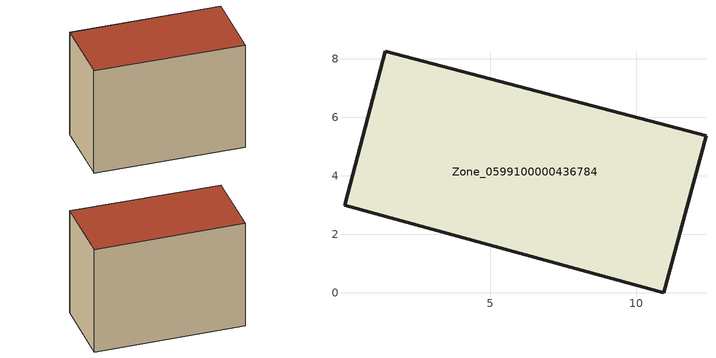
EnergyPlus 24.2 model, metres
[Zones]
Zone_0599100000436784
 floor ground (C_G): 0.05,3.06 1.42,8.26 12.38,5.37 10.93,0 0.02,2.98 z0
 wall outside (C_F): 10.93,0 12.38,5.37 1.42,8.26 0.05,3.06 0.02,2.98 10.93,0 z0:8.56
 roof outside (C_R): 1.42,8.26 0.05,3.06 0.02,2.98 10.93,0 12.38,5.37 z8.56
[BUILDING]
Pand.0599100000436784: North Axis=0; Terrain=City; Loads Convergence Tolerance Value=0.04; Temperature Convergence Tolerance Value=0.4; Solar Distribution=FullExterior; Maximum Number of Warmup Days=25; Minimum Number of Warmup Days=1
[Site:Location]
Rotterdam.The.Hague.AP_ZH_NLD Design_Conditions: Latitude=51.96; Longitude=4.45; Time Zone=1; Elevation=-4.5
[SITE:GROUNDTEMPERATURE:BUILDINGSURFACE]
18, 18, 18, 18, 18, 18, 18, 18, 18, 18, 18, 18
[MATERIAL] Thermal Absorptance=0.9; Solar Absorptance=0.7; Visible Absorptance=0.7
Name | Roughness | Thickness | Conductivity | Density | Specific Heat
G.TI.2006-2014 | MediumSmooth | 0.15 | 0.06 | 540 | 1210
F.TI.2006-2014 | Rough | 0.3 | 0.12 | 1920 | 840
R.TI.2006-2014 | MediumRough | 0.2 | 0.08 | 1500 | 1000
[CONSTRUCTION]
C_G: G.TI.2006-2014
C_F: F.TI.2006-2014
C_R: R.TI.2006-2014
[ZONE]
Zone_0599100000436784: Type=1; Multiplier=1; Ceiling Height=Autocalculate; Volume=Autocalculate; Floor Area=autocalculate; Part of Total Floor Area=Yes
[ZONEINFILTRATION:DESIGNFLOWRATE]
Infil_Zone_0599100000436784: Zone or ZoneList or Space or SpaceList=Zone_0599100000436784; Schedule=AlwaysOn; Design Flow Rate Calculation Method=Flow/Area; Flow Rate per Floor Area=0.0015; Constant Term Coefficient=1; Temperature Term Coefficient=0; Velocity Term Coefficient=0; Velocity Squared Term Coefficient=0
[HVACTEMPLATE:ZONE:IDEALLOADSAIRSYSTEM]
Zone_0599100000436784: Maximum Heating Supply Air Temperature=50; Minimum Cooling Supply Air Temperature=13; Maximum Heating Supply Air Humidity Ratio=0.0156; Minimum Cooling Supply Air Humidity Ratio=0.0077; Heating Limit=NoLimit; Cooling Limit=NoLimit; Dehumidification Control Type=ConstantSensibleHeatRatio; Cooling Sensible Heat Ratio=0.7; Dehumidification Setpoint=60; Humidification Control Type=None; Humidification Setpoint=30; Outdoor Air Method=None; Outdoor Air Flow Rate per Person=0.00944; Outdoor Air Flow Rate per Zone Floor Area=0; Outdoor Air Flow Rate per Zone=0; Demand Controlled Ventilation Type=None; Outdoor Air Economizer Type=NoEconomizer; Heat Recovery Type=None; Sensible Heat Recovery Effectiveness=0.7; Latent Heat Recovery Effectiveness=0.65
[ZONECONTROL:THERMOSTAT]
ThermostatControl_Zone_0599100000436784: Zone or ZoneList=Zone_0599100000436784; Control Type Schedule=DualSetpointControlType; Control 1=Thermostat_Zone_0599100000436784; Temperature Difference Between Cutout And Setpoint=0
[THERMOSTATSETPOINT:DUALSETPOINT]
Thermostat_Zone_0599100000436784: Heating Setpoint Temperature Schedule=HeatingSetpoint_Zone_0599100000436784; Cooling Setpoint Temperature Schedule=CoolingSetpoint_Zone_0599100000436784
[SCHEDULE:COMPACT]
HeatingSetpoint_Zone_0599100000436784: Through: 12/31, For: AllDays, Until: 24:00, 21
CoolingSetpoint_Zone_0599100000436784: Through: 12/31, For: AllDays, Until: 24:00, 24
DualSetpointControlType: Through: 12/31, For: AllDays, Until: 24:00, 4
AlwaysOn: Through: 12/31, For: AllDays, Until: 24:00, 1
